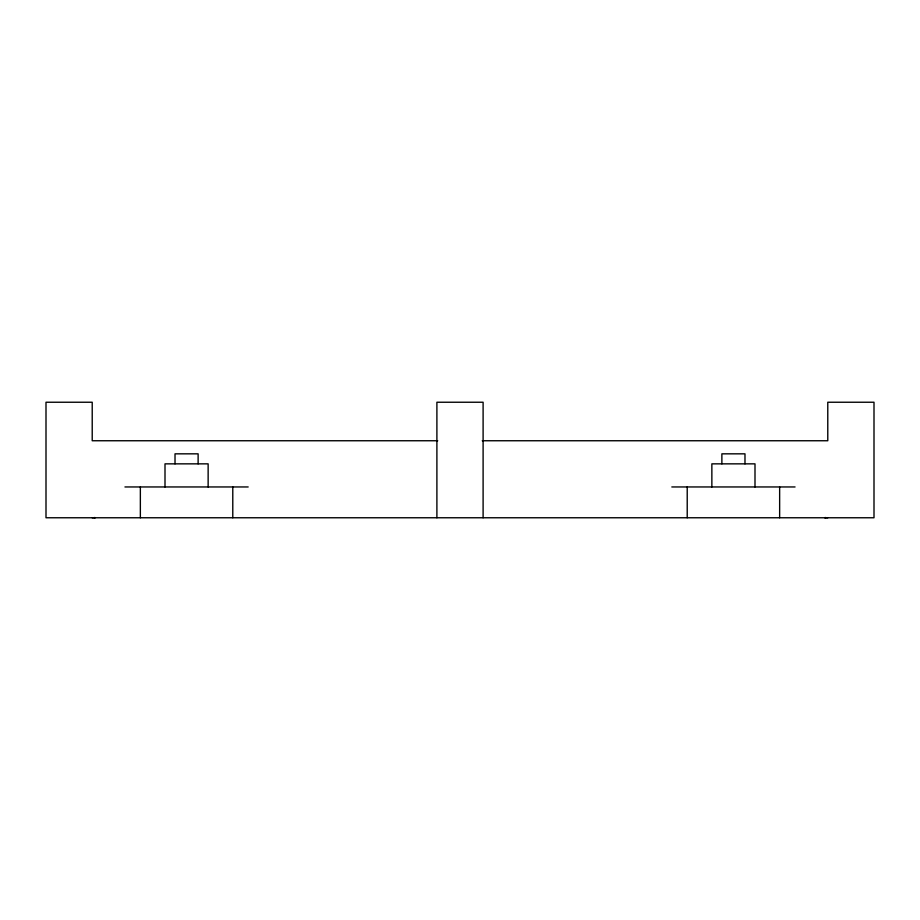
<?xml version="1.0" encoding="UTF-8"?>
<svg xmlns="http://www.w3.org/2000/svg" width="920" height="920" viewBox="0 0 920 920"><rect width="100%" height="100%" fill="white"/><g stroke="black" fill="none" stroke-linecap="round" stroke-linejoin="round"><path stroke-width="1.38" d="M92.218 517.764L95.312 517.695A3.852 3.852 0 0 1 94.587 517.477M437.724 440.749L92.218 440.749L92.218 402.235L46 402.235L46 517.764L874 517.764L874 402.235L827.781 402.235L827.781 440.749L482.275 440.749M124.947 486.956L248.181 486.956M671.818 486.956L795.053 486.956M827.781 517.764L824.688 517.695A3.852 3.852 0 0 0 825.412 517.477M779.643 486.956L779.643 517.764M754.998 486.956L754.998 463.852L711.861 463.852L711.861 486.956M744.981 463.852L744.981 453.836L721.878 453.836L721.878 463.852M687.217 486.956L687.217 517.764M483.103 517.764L483.103 402.235L436.897 402.235L436.897 517.764M232.783 486.956L232.783 517.764M208.138 486.956L208.138 463.852L165.002 463.852L165.002 486.956M198.122 463.852L198.122 453.836L175.018 453.836L175.018 463.852M140.357 486.956L140.357 517.764"/></g></svg>
